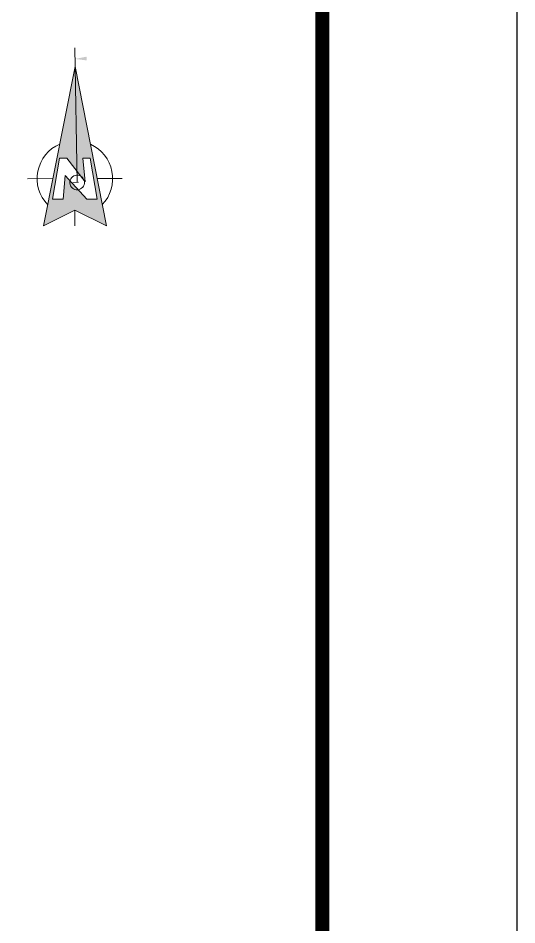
# Model space of a CAD drawing. Header units: inches. Extents: x 25089 to 72263, y 7867 to 40899.
# Drawn here: x 71449 to 72263, y 12753 to 14233 of the extents above; entities that cross this region are included whole.
import ezdxf

# ---------------------------------------------------------------- set-up
doc = ezdxf.new("R2010")
doc.units = ezdxf.units.IN
doc.header["$MEASUREMENT"] = 0
doc.layers.add('FENCE', color=63, linetype='Continuous')
doc.layers.add('FRAME', color=6, linetype='Continuous')
doc.layers.add('schematic lines', color=110, linetype='Continuous', lineweight=25)

# ---------------------------------------------------------------- blocks, each defined once
blk = doc.blocks.new('AHHMS TEMPLATE')
at = {"lineweight": 0}
h = blk.add_hatch(color=4, dxfattribs=at)
edge = h.paths.add_edge_path()
edge.add_line((-1488366.284008194, 85097.27425529392), (-1488352.436733317, 85180.77210473816))
edge.add_line((-1488352.436733325, 85180.77210473924), (-1488337.657198608, 85180.79700402502))
edge.add_line((-1488337.657198597, 85180.797004025), (-1488316.760440233, 85153.90984456317))
edge.add_line((-1488316.760440235, 85153.9098445629), (-1488320.194148002, 85368.26510038786))
edge.add_line((-1488320.194148008, 85368.26510038742), (-1488385.008236848, 85042.43056805772))
edge.add_line((-1488385.008236845, 85042.43056805854), (-1488351.524065624, 85059.3647517208))
edge.add_line((-1488351.524065603, 85059.36475172036), (-1488326.875930102, 85120.60251252545))
edge.add_ellipse((-1488316.397008528, 85131.22197976758), major_axis=(14.37552538833505, 3.990633054404675), ratio=0.9999999998056891, start_angle=511.4157226272411, end_angle=569.8670597808705, ccw=False)
edge.add_line((-1488330.929684971, 85134.59573103211), (-1488340.744879263, 85145.31317898602))
edge.add_line((-1488340.744879265, 85145.31317898587), (-1488344.921929881, 85097.31024428262))
edge.add_line((-1488344.92192987, 85097.31024428227), (-1488366.284008185, 85097.27425529456))
edge = h.paths.add_edge_path()
edge.add_line((-1488304.403245483, 85180.85302741782), (-1488289.623710766, 85180.8779267036))
edge.add_line((-1488289.623710771, 85180.87792670357), (-1488275.495175359, 85097.42720849212))
edge.add_line((-1488275.495175351, 85097.42720849256), (-1488296.857253666, 85097.39121950505))
edge.add_line((-1488296.857253675, 85097.39121950514), (-1488314.311001186, 85116.44938840215))
edge.add_ellipse((-1488316.397008528, 85131.22197976758), major_axis=(14.37552538833505, 3.990633054404675), ratio=0.9999999998056891, start_angle=614.8535178174064, end_angle=622.5228721359417, ccw=False)
edge.add_line((-1488316.301153843, 85116.30314287686), (-1488336.07375337, 85067.17854599675))
edge.add_line((-1488336.073753361, 85067.17854599658), (-1488320.851729777, 85074.8768862477))
edge.add_line((-1488320.851729785, 85074.87688624722), (-1488256.586261705, 85042.64692232828))
edge.add_line((-1488256.586261694, 85042.646922329), (-1488320.194147995, 85368.26510038768))
edge.add_line((-1488320.194148008, 85368.26510038742), (-1488316.760440241, 85153.90984456305))
edge.add_line((-1488316.760440235, 85153.9098445629), (-1488309.345771923, 85144.36963905416))
edge.add_ellipse((-1488316.397008528, 85131.22197976758), major_axis=(14.37552538833505, 3.990633054404675), ratio=0.9999999998056891, start_angle=358.39940655585724, end_angle=406.2802365009984, ccw=False)
edge.add_line((-1488301.915625741, 85134.80951871586), (-1488300.019792399, 85132.3702134197))
edge.add_line((-1488300.019792427, 85132.37021341923), (-1488304.403245491, 85180.85302741722))
edge = h.paths.add_edge_path(flags=17)
edge.add_ellipse((-1488316.397008528, 85131.22197976758), major_axis=(14.37552538833505, 3.990633054404675), ratio=0.9999999998056891, start_angle=569.8670597808705, end_angle=614.8535178174064, ccw=False)
edge.add_line((-1488326.87593012, 85120.60251252542), (-1488351.524065621, 85059.36475172034))
edge.add_line((-1488351.524065603, 85059.36475172036), (-1488336.073753345, 85067.17854599637))
edge.add_line((-1488336.073753361, 85067.17854599658), (-1488316.301153835, 85116.30314287668))
edge = h.paths.add_edge_path(flags=17)
edge.add_ellipse((-1488316.397008528, 85131.22197976758), major_axis=(14.37552538833505, 3.990633054404675), ratio=0.9999999998056891, start_angle=511.4157226272411, end_angle=569.8670597808705)
edge.add_ellipse((-1488316.397008528, 85131.22197976758), major_axis=(14.37552538833505, 3.990633054404675), ratio=0.9999999998056891, start_angle=569.8670597808705, end_angle=614.8535178174064)
edge.add_ellipse((-1488316.397008528, 85131.22197976758), major_axis=(14.37552538833505, 3.990633054404675), ratio=0.9999999998056891, start_angle=614.8535178174064, end_angle=622.5228721359418)
edge.add_line((-1488314.311001186, 85116.44938840115), (-1488330.929684977, 85134.59573103147))
edge = h.paths.add_edge_path(flags=17)
edge.add_ellipse((-1488316.397008528, 85131.22197976758), major_axis=(14.37552538833505, 3.990633054404675), ratio=0.9999999998056891, start_angle=358.3994065558573, end_angle=406.2802365009985)
edge.add_line((-1488309.345771913, 85144.3696390549), (-1488301.915625753, 85134.80951871656))
at = {"color": 4, "lineweight": 0}
for p, q in [((-1488320.194148008, 85368.26510038742), (-1488385.008236845, 85042.43056805854)), ((-1488256.586261694, 85042.646922329), (-1488320.194148008, 85368.26510038742))]:
    blk.add_line(p, q, dxfattribs=at)
at = {"color": 2, "lineweight": 0}
for p, q in [((-1488417.276388262, 85138.92560810506), (-1488366.136923198, 85139.01176346562)), ((-1488275.782890622, 85139.16398414926), (-1488224.643425544, 85139.25013951029)), ((-1488320.797641207, 85042.77139246746), (-1488320.851729785, 85074.87688624769))]:
    blk.add_line(p, q, dxfattribs=at)
for major_axis, ratio, start_param, end_param in [((54.48490700456808, 54.48490700456808), 0.9999999998997402, 1.196179874730266, 3.123500750304887), ((54.48490700457043, 54.48490700457043), 0.9999999998996751, 4.738615802645914, 6.64278974023641)]:
    blk.add_ellipse((-1488320.959906895, 85139.08787380767), major_axis=major_axis, ratio=ratio, start_param=start_param, end_param=end_param, dxfattribs=at)
at = {"color": 8, "lineweight": 0}
blk.add_ellipse((-1488316.397008528, 85131.22197976758), major_axis=(14.37552538833503, 3.990633054404674), ratio=0.9999999998056887, start_param=4.712388980338439, end_param=10.99557428751802, dxfattribs=at)
at = {"layer": 'FENCE', "lineweight": 0}
for p, q in [((-1488316.396547933, 85131.19322693723), (-1488320.797641207, 85405.93922726068)), ((-1488366.284008194, 85097.27425529485), (-1488352.436733325, 85180.7721047397)), ((-1488352.436733325, 85180.7721047397), (-1488337.657198597, 85180.797004025)), ((-1488337.657198597, 85180.797004025), (-1488300.019792427, 85132.37021342063)), ((-1488304.403245483, 85180.85302741782), (-1488289.623710771, 85180.87792670357)), ((-1488300.019792427, 85132.37021342063), (-1488304.403245483, 85180.85302741782)), ((-1488275.495175351, 85097.42720849256), (-1488289.623710771, 85180.87792670357)), ((-1488340.744879265, 85145.31317898587), (-1488344.92192987, 85097.31024428227)), ((-1488296.857253675, 85097.39121950514), (-1488340.744879265, 85145.31317898587)), ((-1488313.508004223, 85131.68119286423), (-1488324.847395439, 85130.36700629679)), ((-1488366.284008194, 85097.27425529485), (-1488344.92192987, 85097.31024428227)), ((-1488296.857253675, 85097.39121950514), (-1488275.495175351, 85097.42720849256)), ((-1488385.008236845, 85042.43056805854), (-1488320.851729785, 85074.87688624769)), ((-1488320.851729785, 85074.87688624769), (-1488256.586261694, 85042.646922329))]:
    blk.add_line(p, q, dxfattribs=at)
blk.add_solid([(-1488297.030246009, 85380.34449272839), (-1488297.282212545, 85388.07478623747), (-1488320.347109799, 85383.45373993044)], dxfattribs=at)
at = {"layer": 'FRAME'}
for points in [[(-1546386.701794554, 77508.94026483828), (-1546386.701794554, 118799.0133305117), (-1487419.35490777, 118799.0133305117), (-1487419.35490777, 77508.94026483828)], [(-1546386.701794554, 118799.0133305117), (-1487419.35490777, 118799.0133305117), (-1487419.35490777, 77508.94026483828), (-1546386.701794554, 77508.94026483828)], [(-1546002.488955636, 77893.15310354251), (-1546002.488955636, 118414.8004918075), (-1487803.567745928, 118414.8004918075), (-1487803.567745928, 77893.15310354251)], [(-1545989.681860392, 77905.96019820124), (-1545989.681860392, 118401.9933971637), (-1487816.374841188, 118401.9933971637), (-1487816.374841188, 77905.96019820124)], [(-1545976.874765848, 77918.76729280083), (-1545976.874765848, 118389.1863026088), (-1487829.181935017, 118389.1863026088), (-1487829.181935017, 77918.76729280083)]]:
    blk.add_lwpolyline(points, close=True, dxfattribs=at)
at = {"layer": 'FRAME', "color": 6, "const_width": 25.61418924669325}
blk.add_lwpolyline([(-1487816.374841188, 118401.9933971637), (-1487816.374841188, 77905.96019820124), (-1545989.681860392, 77905.96019820124), (-1545989.681860392, 118401.9933971637)], close=True, dxfattribs=at)

msp = doc.modelspace()

# ---------------------------------------------------------------- block references
at = {"layer": 'schematic lines', "xscale": 0.8, "yscale": 0.8, "zscale": 0.8}
msp.add_blockref('AHHMS TEMPLATE', (1262198.222081796, -54140.06850362699), dxfattribs=at)

doc.saveas('drawing.dxf')
